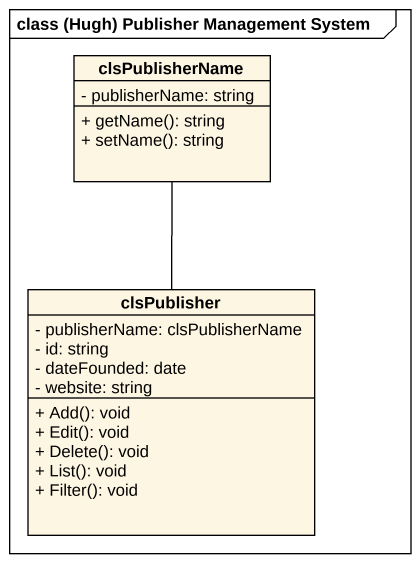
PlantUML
@startuml
mainframe class (Hugh) Publisher Management System
hide circle
hide empty members
skinparam classAttributeIconSize 0
class clsPublisherName {
  - publisherName: string
  + getName(): string
  + setName(): string
}
class clsPublisher {
  - publisherName: clsPublisherName
  - id: string
  - dateFounded: date
  - website: string
  + Add(): void
  + Edit(): void
  + Delete(): void
  + List(): void
  + Filter(): void
}
clsPublisher -up- clsPublisherName
@enduml
